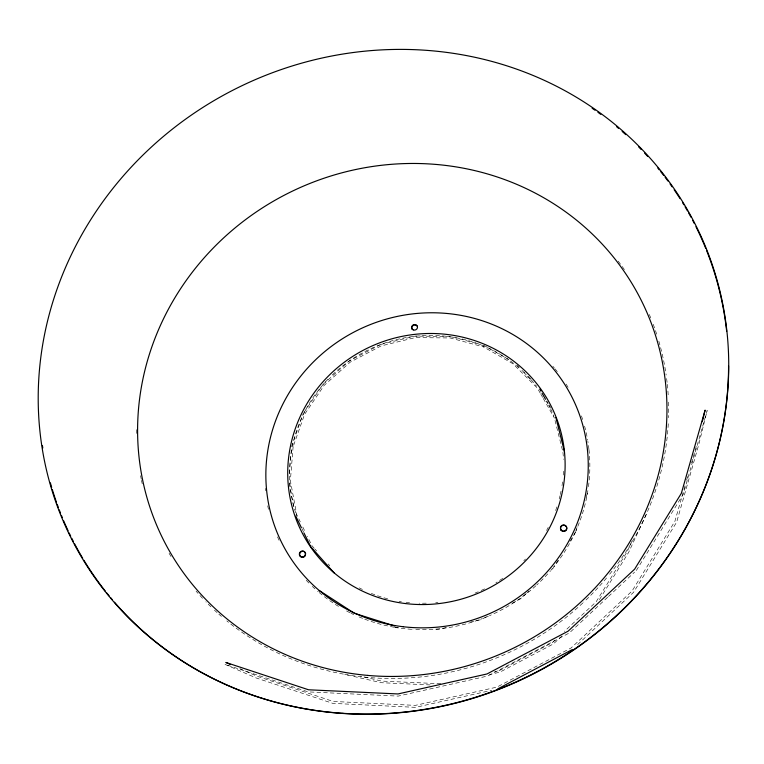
<?xml version="1.0" encoding="UTF-8"?>
<svg xmlns="http://www.w3.org/2000/svg" width="764" height="764" viewBox="0 0 764 764"><rect width="100%" height="100%" fill="white"/><g stroke="black" fill="none" stroke-linecap="round" stroke-linejoin="round"><path stroke-width="0.57" stroke-dasharray="3.82 2.86" d="M289.403 473.881L291.476 448.42M685.002 485.847L674.879 521.344L632.038 591.059L571.138 647.939L496.886 687.122L415.349 705.373L333.228 701.457L257.057 676.236L239.848 668.634M686.635 480.117L687.944 475.542M691.544 462.946L696.768 444.619M575.922 531.171L577.298 526.616M586.217 497.02L587.936 491.328M291.542 446.663L303.251 413.62M632.038 540.988L627.196 551.618L596.149 601.812L564.415 631.398M646.229 514.478L628.676 552.315L599.301 599.845M636.316 570.517L683.293 494.193L707.178 410.469L698.668 444.944L676.665 522.146L633.576 592.31L576.61 645.532M558.102 560.184L552.477 569.142L549.86 571.567M569.963 541.275L575.578 532.307M303.91 412.646L322.303 385.409M554.979 640.184L552.41 642.581L499.236 670.639L494.652 671.661M562.008 635.896L553.365 643.947L499.818 672.196L489.428 674.536M607.628 597.267L569.381 632.936L487.747 676.006L398.187 696.109L308.178 691.888L224.979 664.365L256.246 677.993L332.884 703.386L415.521 707.349L491.787 690.284M608.497 596.455L634.578 572.14M526.32 593.37L520.208 599.014L510.954 603.894M527.189 592.558L528.936 590.944M322.962 384.435L349.32 360.904L379.613 345.003M486.276 616.911L481.129 619.623L470.681 621.991M380.653 344.459L415.014 336.112L450.254 336.427L480.766 344.583M446.31 627.54L438.183 629.383L434.649 629.249M394.616 627.664L400.498 627.893M440.79 683.761L381.628 681.087L360.77 676.207M430.218 684.926L381.36 682.71L344.526 674.354A268.613 255.157 -26.2 0 0 582.798 603.016M483.66 345.252L508.872 359.663M350.705 612.804L353.656 614.714M317.614 591.193L318.244 591.718M523.789 372.383L526.253 374.837M314.271 548.313L311.941 545.706L307.376 536.366M315.045 549.182L316.602 550.93M328.243 563.994L329.79 565.732M540.301 393.25L537.35 388.064L512.959 363.74L483.039 346.627L483.65 346.913L450.091 337.946L415.205 337.621L381.198 345.882L350.179 362.165L324.089 385.457L304.588 414.346L293.004 447.064L293.147 446.377L290.368 480.718L296.709 514.592L300.262 521.85M540.893 394.291L542.66 397.395M543.252 398.436L554.454 418.128M302.802 527.036L305.342 532.221M555.017 420.391L562.629 450.865M289.269 483.115L293.959 508.232M588.872 449.261L588.834 448.43A163.725 157.68 -26.2 0 0 587.86 441.353M581.442 415.902A163.725 157.68 -26.2 0 1 583.276 421.556M584.594 426.15A163.725 157.68 -26.2 0 1 587.659 440.179M588.968 449.576A163.725 157.68 -26.2 0 1 588.251 488.263M587.898 490.584A163.725 157.68 -26.2 0 1 576.008 530.56M575.512 531.649A163.725 157.68 -26.2 0 1 553.852 566.735M552.362 568.559A163.725 157.68 -26.2 0 1 550.844 570.364M547.721 573.926A163.725 157.68 -26.2 0 1 536.767 584.976M535.879 585.778A163.725 157.68 -26.2 0 1 489.485 615.688M488.416 616.147A163.725 157.68 -26.2 0 1 480.852 619.146M478.617 619.957A163.725 157.68 -26.2 0 1 412.875 629.374M411.691 629.297A163.725 157.68 -26.2 0 1 395.294 627.406M394.148 627.215A163.725 157.68 -26.2 0 1 363.721 618.792M362.642 618.362A163.725 157.68 -26.2 0 1 357.285 616.147M349.922 612.699A163.725 157.68 -26.2 0 1 345.729 610.522M338.519 606.396A163.725 157.68 -26.2 0 1 318.493 591.947M314.94 588.824A163.725 157.68 -26.2 0 1 312.304 586.389M308.876 583.037A163.725 157.68 -26.2 0 1 305.552 579.57M279.08 540.349A163.725 157.68 -26.2 0 1 276.673 534.934M268.47 509.292A163.725 157.68 -26.2 0 1 267.725 505.835M265.471 490.717A163.725 157.68 -26.2 0 1 265.251 488.387M552.84 366.252A163.725 157.68 -26.2 0 1 554.358 368.038M555.103 368.936A163.725 157.68 -26.2 0 1 557.29 371.657M566.086 384.082A163.725 157.68 -26.2 0 1 568.569 388.112M649.314 314.472A268.613 255.157 -26.2 0 1 651.53 319.896M653.22 324.289A268.613 255.157 -26.2 0 1 657.451 336.628M658.826 341.193A268.613 255.157 -26.2 0 1 666.141 375.028M666.619 378.543A268.613 255.157 -26.2 0 1 667.173 383.194M667.297 384.368A268.613 255.157 -26.2 0 1 668.175 394.978M668.51 402.131A268.613 255.157 -26.2 0 1 668.519 417.727M668.261 423.743A268.613 255.157 -26.2 0 1 608.048 576.161M606.549 577.966A268.613 255.157 -26.2 0 1 598.775 586.867M597.973 587.745A268.613 255.157 -26.2 0 1 583.677 602.194M343.37 674.096A268.613 255.157 -26.2 0 1 275.651 652.017M273.531 650.966A268.613 255.157 -26.2 0 1 226.803 620.903M221.445 616.424A268.613 255.157 -26.2 0 1 218.829 614.141M217.081 612.575A268.613 255.157 -26.2 0 1 214.436 610.149M210.959 606.855A268.613 255.157 -26.2 0 1 205.85 601.774M202.527 598.308A268.613 255.157 -26.2 0 1 196.09 591.164M171.021 556.555A268.613 255.157 -26.2 0 1 168.605 552.429M142.228 483.832A268.613 255.157 -26.2 0 1 141.493 480.355M141.264 479.19A268.613 255.157 -26.2 0 1 140.595 475.695M136.555 433.455A268.613 255.157 -26.2 0 1 136.555 428.699M618.181 261.145A268.613 255.157 -26.2 0 1 625.172 270.704M550.596 408.778A138.017 132.898 -26.2 0 1 553.91 416.17M562.944 452.326A138.017 132.898 -26.2 0 1 563.46 459.355M563.46 471.245A138.017 132.898 -26.2 0 1 563.058 477.194M562.533 481.922A138.017 132.898 -26.2 0 1 561.855 486.62M561.034 491.137A138.017 132.898 -26.2 0 1 560.308 494.537M560.05 495.664A138.017 132.898 -26.2 0 1 559.2 499.054M556.87 506.914A138.017 132.898 -26.2 0 1 555.323 511.345M548.218 527.361A138.017 132.898 -26.2 0 1 546.537 530.474M525.47 559.057A138.017 132.898 -26.2 0 1 523.808 560.776M502.741 578.348A138.017 132.898 -26.2 0 1 495.903 582.731M484.605 588.872A138.017 132.898 -26.2 0 1 479.305 591.307M478.235 591.775A138.017 132.898 -26.2 0 1 475.017 593.103M437.992 602.366A138.017 132.898 -26.2 0 1 435.709 602.595M426.245 603.168A138.017 132.898 -26.2 0 1 419.083 603.188M409.571 602.624A138.017 132.898 -26.2 0 1 406.047 602.252M401.387 601.621A138.017 132.898 -26.2 0 1 399.075 601.249M387.615 598.785A138.017 132.898 -26.2 0 1 369.852 592.816M362.422 589.474A138.017 132.898 -26.2 0 1 359.233 587.86M303.642 532.078A138.017 132.898 -26.2 0 1 301.599 527.886M296.785 516.082A138.017 132.898 -26.2 0 1 296.05 513.914M295.678 512.787A138.017 132.898 -26.2 0 1 329.036 378.132M332.369 374.847A138.017 132.898 -26.2 0 1 516.483 365.679M521.898 370.378A138.017 132.898 -26.2 0 1 526.224 374.532M531.152 379.775A138.017 132.898 -26.2 0 1 536.49 386.183"/><path stroke-width="1.15" d="M702.326 421.623L705.105 410.115L681.345 493.315L634.645 569.151L568.12 631.169L487.002 673.963L398.006 693.951L308.56 689.787L225.867 662.455L230.165 664.355M497.565 688.994L572.293 649.562M355.441 613.616L394.883 626.069M319.228 590.486L354.315 613.263M517.209 365.822L518.851 367.465M527.895 376.48L530.369 378.944M334.174 572.99L310.633 546.556L303.957 532.919M539.747 389.162L540.902 391.187M542.048 393.212L545.515 399.295M546.671 401.32L547.817 403.344M548.972 405.378L550.128 407.403M295.754 516.139L301.398 527.676M555.896 417.536L564.462 451.782M695.947 226.717A348.823 327.727 -26.2 0 1 705.678 248.224M706.557 250.411A348.823 327.727 -26.2 0 1 726.679 331.395M728.569 365.946A348.823 327.727 -26.2 0 1 497.861 689.749A348.823 327.727 -26.2 0 1 114.476 602.204M112.146 599.482A348.823 327.727 -26.2 0 1 110.608 597.649M109.09 595.815A348.823 327.727 -26.2 0 1 106.836 593.036M105.356 591.174A348.823 327.727 -26.2 0 1 83.916 560.289M82.684 558.245A348.823 327.727 -26.2 0 1 74.5 543.662M73.392 541.533A348.823 327.727 -26.2 0 1 71.768 538.334M70.699 536.185A348.823 327.727 -26.2 0 1 69.132 532.947M68.101 530.779A348.823 327.727 -26.2 0 1 63.708 520.924M62.323 517.61A348.823 327.727 -26.2 0 1 61.416 515.394M60.537 513.179A348.823 327.727 -26.2 0 1 59.248 509.836M58.408 507.611A348.823 327.727 -26.2 0 1 57.185 504.25M56.383 502.015A348.823 327.727 -26.2 0 1 52.353 489.648M51.675 487.394A348.823 327.727 -26.2 0 1 50.386 482.886M42.794 447.943A348.823 327.727 -26.2 0 1 42.421 445.574M592.129 108.249A348.823 327.727 -26.2 0 1 595.022 110.245M597.916 112.289A348.823 327.727 -26.2 0 1 600.781 114.361M616.701 126.795A348.823 327.727 -26.2 0 1 618.525 128.333M622.154 131.446A348.823 327.727 -26.2 0 1 625.735 134.617M638.723 146.984A348.823 327.727 -26.2 0 1 641.225 149.543M644.52 152.991A348.823 327.727 -26.2 0 1 647.748 156.486M657.804 168.07A348.823 327.727 -26.2 0 1 659.284 169.875M660.755 171.709A348.823 327.727 -26.2 0 1 663.668 175.405M665.11 177.267A348.823 327.727 -26.2 0 1 667.946 181.049M670.047 183.923A348.823 327.727 -26.2 0 1 672.119 186.817M674.154 189.749A348.823 327.727 -26.2 0 1 680.075 198.688M682.615 202.737A348.823 327.727 -26.2 0 1 683.856 204.771M685.088 206.824A348.823 327.727 -26.2 0 1 687.495 210.95M688.679 213.022A348.823 327.727 -26.2 0 1 690.99 217.205M692.681 220.357A348.823 327.727 -26.2 0 1 694.333 223.527M305.352 555.552A3.094 2.961 -48.4 0 1 300.453 556.479A3.094 2.961 -48.4 0 1 301.484 551.57A3.094 2.961 -48.4 0 1 305.676 554.005M412.302 329.504A2.97 2.769 -21.5 0 1 413.076 325.579A2.97 2.769 -21.5 0 1 417.173 326.132M403.153 626.728A162.35 156.343 -26.2 0 0 577.059 408.291A162.35 156.343 -26.2 0 0 300.94 375.907A162.35 156.343 -26.2 0 0 403.153 626.728M367.608 675.395A267.247 253.82 -26.2 0 0 646.85 312.304A267.247 253.82 -26.2 0 0 192.356 272.156A267.247 253.82 -26.2 0 0 367.608 675.395M342.931 713.318A349.301 328.119 -26.2 0 0 700.683 235.551A349.301 328.119 -26.2 0 0 106.798 196.348A349.301 328.119 -26.2 0 0 342.931 713.318M405.168 603.522A139.697 134.512 -26.2 0 0 555.743 416.265A139.697 134.512 -26.2 0 0 318.34 387.272A139.697 134.512 -26.2 0 0 405.168 603.522M561.101 530.159A3.161 3.085 3.8 0 0 566.535 529.614A3.161 3.085 3.8 0 0 563.316 525.288A3.161 3.085 3.8 0 0 561.101 530.159M302.515 557.042A3.104 2.961 -48.4 0 0 304.884 552.248A3.104 2.961 -48.4 0 0 299.65 552.773A3.104 2.961 -48.4 0 0 302.515 557.042M561.053 529.844A3.161 3.085 3.8 0 0 566.496 529.299A3.161 3.085 3.8 0 0 563.278 524.964A3.161 3.085 3.8 0 0 561.053 529.844M413.276 329.895A2.97 2.779 -21.5 0 0 417.488 326.973A2.97 2.779 -21.5 0 0 412.885 325.082A2.97 2.779 -21.5 0 0 413.276 329.895"/></g></svg>
